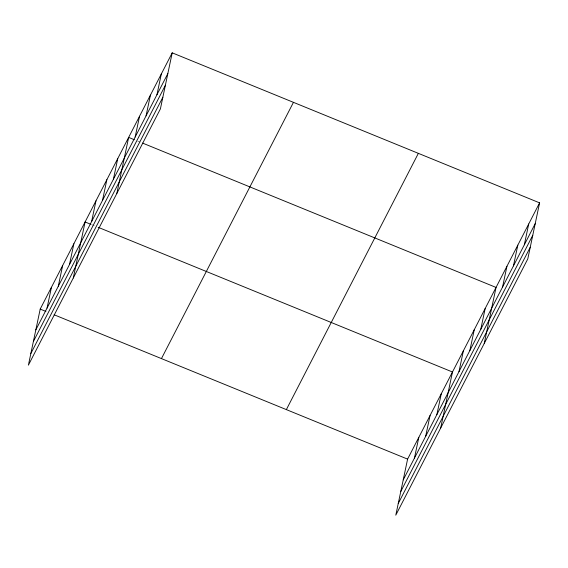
<?xml version="1.0" encoding="UTF-8"?>
<svg xmlns="http://www.w3.org/2000/svg" width="568" height="568" viewBox="0 0 568 568"><rect width="100%" height="100%" fill="white"/><g stroke="black" fill="none" stroke-linecap="round" stroke-linejoin="round"><path stroke-width="0.43" stroke-dasharray="2.84 2.13" d="M137.662 141.077L140.118 142.085M91.647 224.644L94.92 225.979"/><path stroke-width="0.85" d="M172.21 52.831L40.207 309.091L28.4 365.139L160.403 108.878L172.21 52.831L539.6 202.861L527.793 258.909L395.79 515.169L407.597 459.121L539.6 202.861M47.052 308.083L51.432 287.309M58.27 286.3L62.65 265.526M69.495 264.518L73.868 243.75M73.279 278.008L85.093 221.967L90.823 224.303M91.604 221.598L95.978 200.823M102.496 200.454L106.869 179.68M113.38 179.31L117.761 158.543M116.838 193.439L128.652 137.399L134.382 139.742M135.163 137.03L139.543 116.255M146.054 115.886L150.428 95.119M156.946 94.749L161.319 73.975M414.441 458.113L418.822 437.339M425.659 436.33L430.04 415.563M436.884 414.555L441.258 393.78M440.669 428.038L452.483 371.997L98.2 227.314M458.994 371.628L463.367 350.854M469.885 350.484L474.259 329.71M480.769 329.348L485.15 308.573M484.227 343.47L496.041 287.429L142.575 143.086M502.552 287.06L506.933 266.286M513.444 265.916L517.817 245.149M524.335 244.78L528.709 224.005M35.834 329.866L167.83 73.606M33.377 341.503L165.38 85.243M30.849 353.495L162.853 97.234M161.447 358.607L293.45 102.339M286.364 409.613L418.36 153.353M403.223 479.896L535.219 223.636M400.767 491.54L532.77 235.273M398.239 503.532L530.242 247.265M40.207 309.091L45.944 311.434M54.137 314.779L407.597 459.121"/></g></svg>
